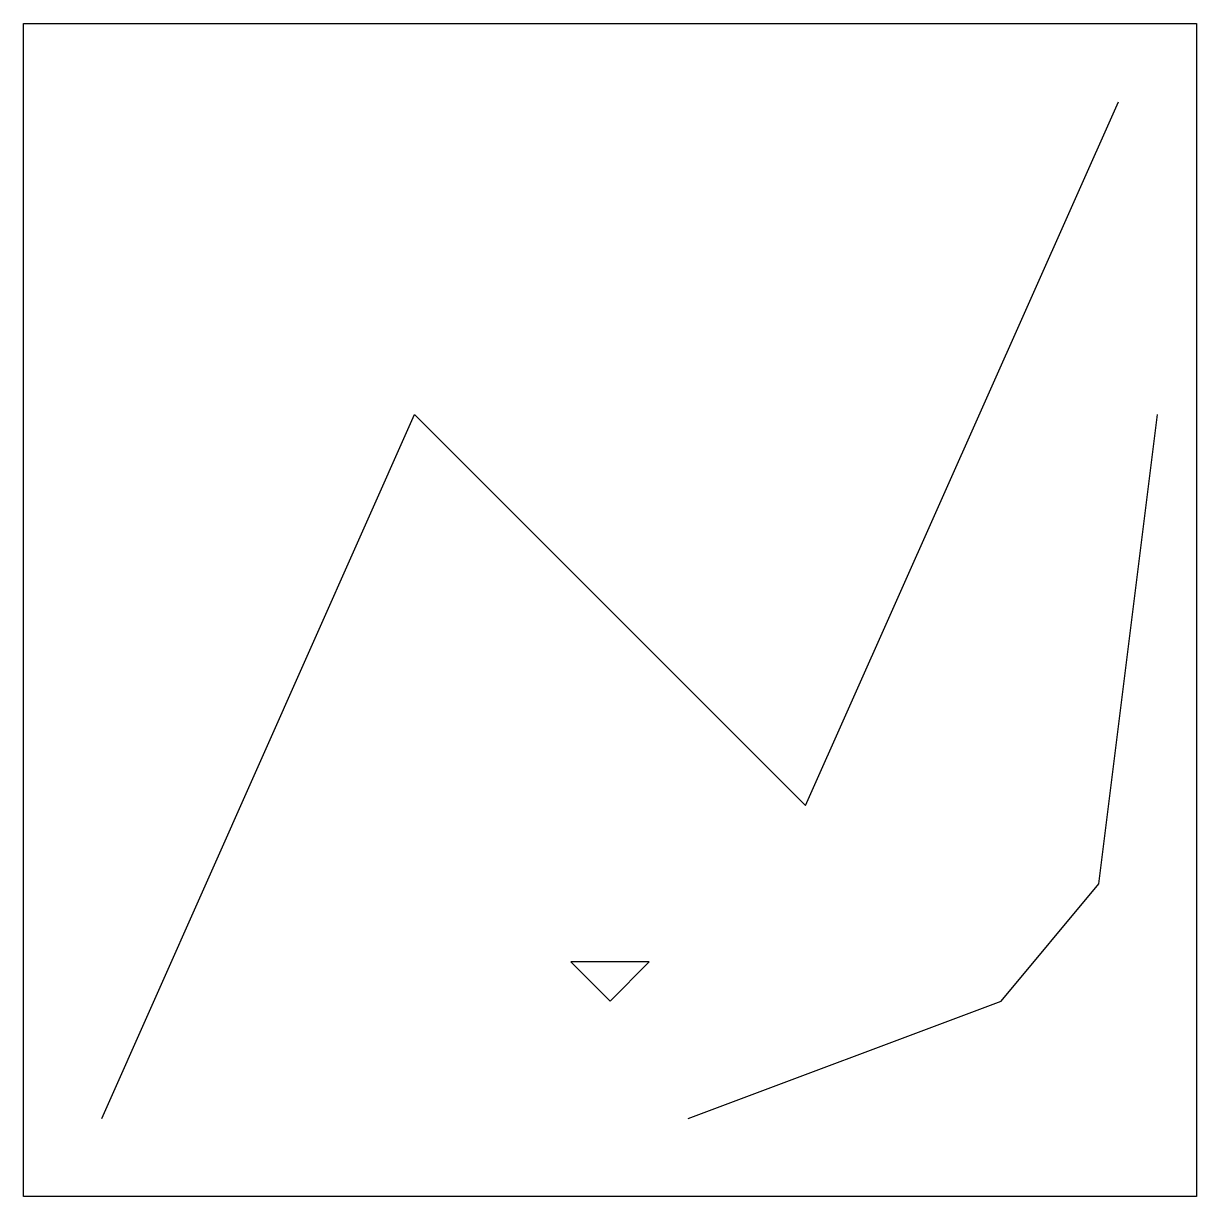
# Model space of a CAD drawing. Header units: metres. Extents: x 1000 to 4000, y 1000 to 4000.
import ezdxf

# ---------------------------------------------------------------- set-up
doc = ezdxf.new("R2010")
doc.units = ezdxf.units.M

msp = doc.modelspace()

# ---------------------------------------------------------------- linework, layer by layer
msp.add_lwpolyline([(1000, 1000), (1000, 4000), (4000, 4000), (4000, 1000)], close=True)
for points in [[(1200, 1200, 300), (2000, 3000, 300), (3000, 2000, 300), (3800, 3800, 300)], [(2700, 1200, 300), (3500, 1500, 300), (3750, 1800, 300), (3900, 3000, 300)]]:
    msp.add_polyline3d(points)
msp.add_polyline3d([(2500, 1500, 100), (2600, 1600, 100), (2400, 1600, 50)], close=True)

doc.saveas('drawing.dxf')
